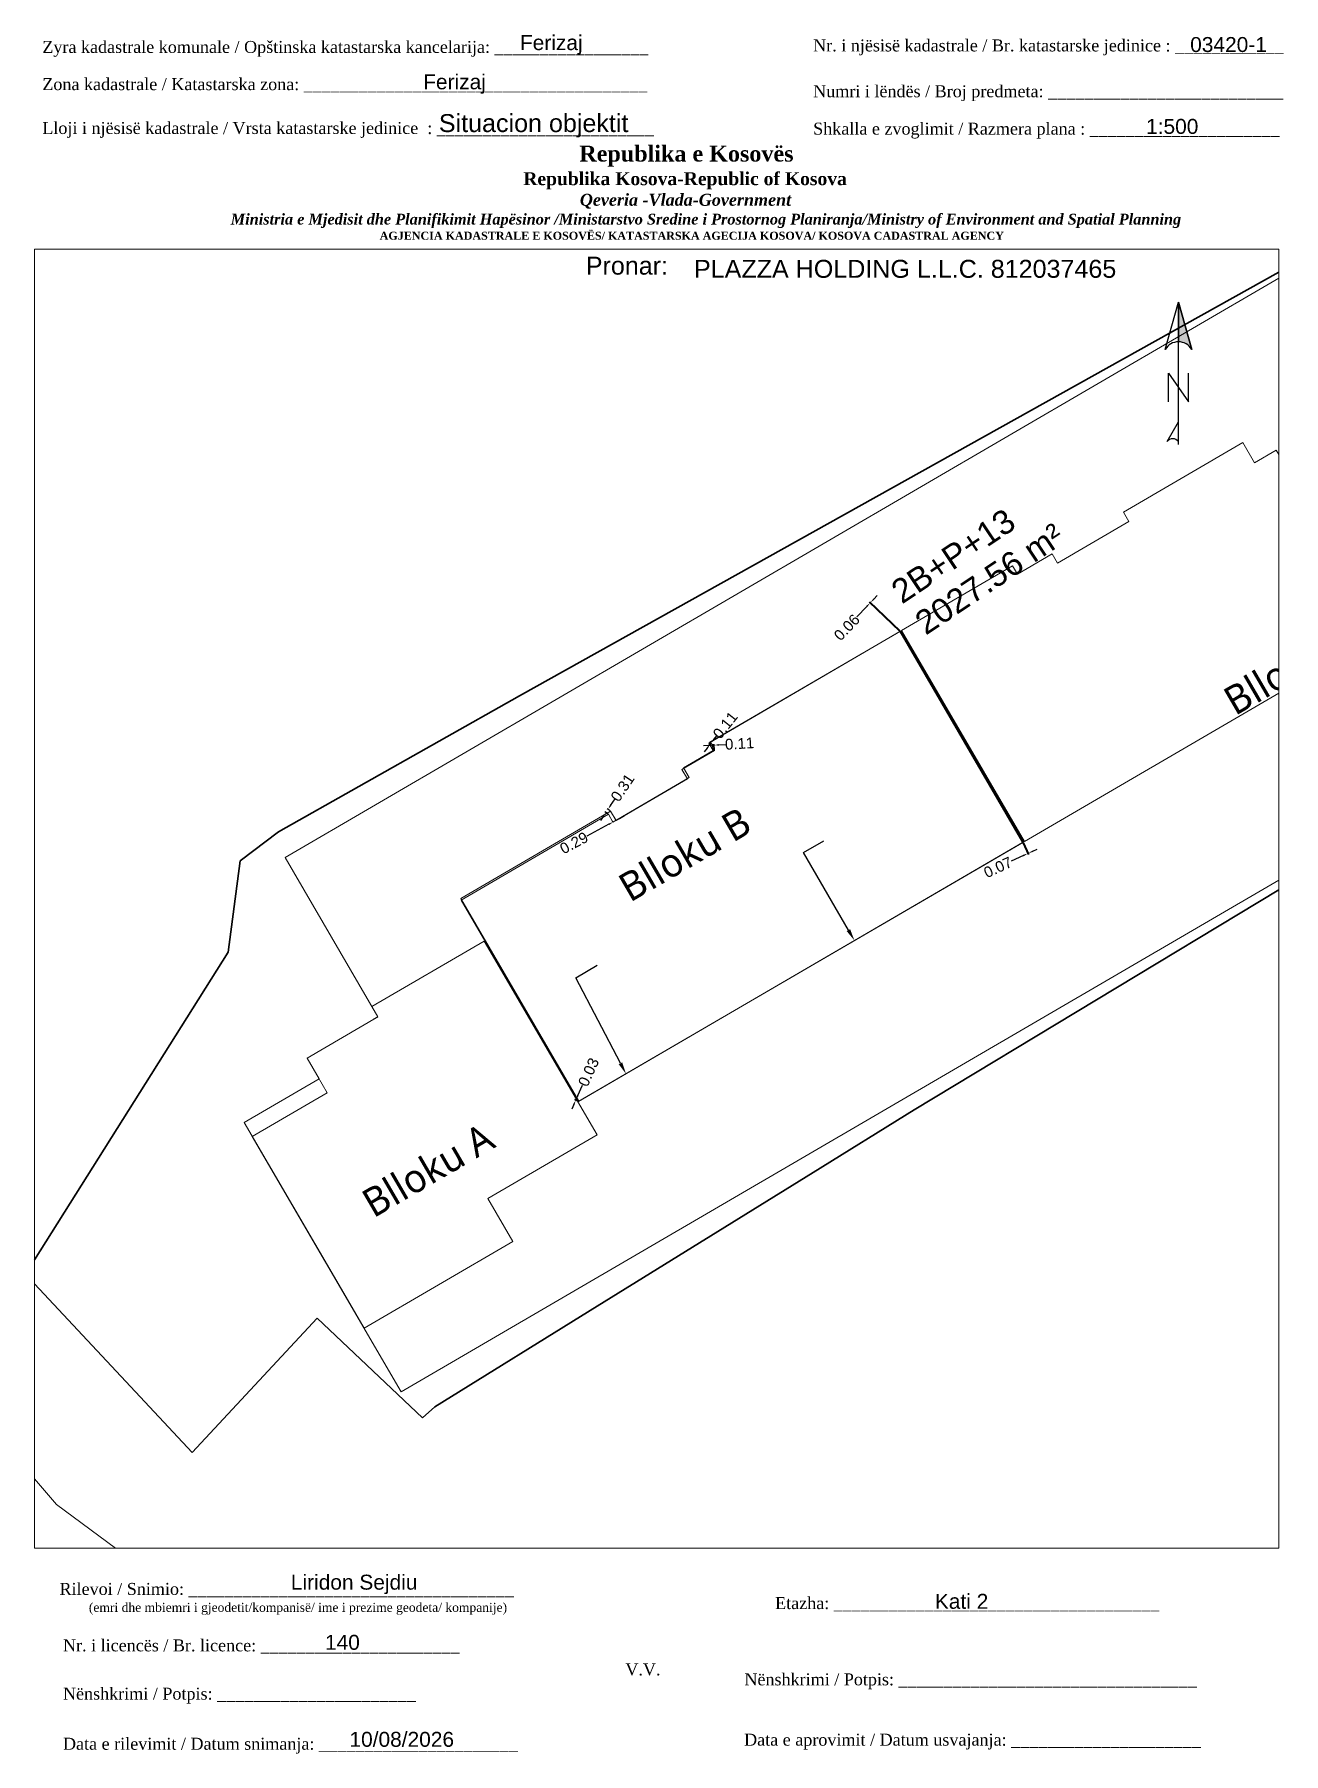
# Paper-space layout 'Layout1' of a CAD drawing. Header units: metres, sheet in millimetres. Extents: x 0 to 209, y 3 to 291.
# The model-space entities are those that its viewports show. They can reach past a viewport. Long polylines and large blocks are cut down to what shows.
import ezdxf
from ezdxf import colors
from ezdxf.entities.mleader import LeaderData, LeaderLine
from ezdxf.math import Vec2, Vec3

# ---------------------------------------------------------------- set-up
doc = ezdxf.new("R2010")
doc.units = ezdxf.units.M
doc.linetypes.add('1_300', pattern=[2010, 1059, -528, 0, -423])
doc.layers.add('2D Drafting - General_Pen_No__8', color=7, linetype='Continuous', lineweight=35, true_color=0xa80f02)
for name, color, linetype, lineweight in [('asfalt pikat', 183, 'Continuous', 0), ('Drawing & Figure_Pen_No__101', 252, 'Continuous', 13), ('Kati 1 projekt', 7, 'Continuous', 0), ('kati 2 ekzekutim', 1, 'Continuous', 0), ('kati 2 projekt', 7, 'Continuous', 0), ('Korniza e jashtme', 7, 'Continuous', 0), ('korniza txt', 7, 'Continuous', 0), ('projekti b2', 5, 'Continuous', 0)]:
    doc.layers.add(name, color=color, linetype=linetype, lineweight=lineweight)
doc.styles.add('GENERATED_STYLE_2', font='Microsoft YaHei UI.ttf')
doc.styles.get("Standard").update_dxf_attribs({"font": 'arial.ttf'})
doc.dimstyles.get("Standard").update_dxf_attribs({"dimtxt": 0.18, "dimasz": 0.18, "dimexe": 0.18, "dimexo": 0.0625, "dimgap": 0.09, "dimtad": 0, "dimtih": 1, "dimtoh": 1, "dimdec": 4, "dimzin": 0, "dimdsep": 46, "dimtxsty": 'Standard', "dimcen": 0.09, "dimadec": 0, "dimazin": 0, "dimtfac": 1, "dimtdec": 4, "dimtofl": 0, "dimtmove": 0, "dimatfit": 3, "dimfxl": 1, "dimtolj": 1, "dimtzin": 0, "dimarcsym": 0})

# ---------------------------------------------------------------- blocks, each defined once
blk = doc.blocks.new('*U34')
at = {"linetype": 'ByBlock', "lineweight": -2}
blk.add_hatch(color=0, dxfattribs=at).paths.add_polyline_path([(0, 562), (0, 301, -0.269143), (87, 250)])
at = {"color": 0, "linetype": 'ByBlock', "lineweight": -2}
for points in [[(87, 250, 0.580323), (-87, 250), (0, 562), (87, 250), (0, 562), (0, 300)], [(0, -356, 0.5), (-75, -356), (0, -225)]]:
    blk.add_lwpolyline(points, format="xyb", dxfattribs=at)
for points in [[(0, -375), (0, 562)], [(-66, -94), (-66, 94), (66, -94), (66, 94)]]:
    blk.add_lwpolyline(points, dxfattribs=at)
blk = doc.blocks.new('*D67')
at = {"layer": 'Defpoints', "color": 0, "transparency": 16777216}
for p in [(7511195.11, 4693118.89), (7511195.34, 4693118.75, 630.38), (7511195.35, 4693118.78)]:
    blk.add_point(p, dxfattribs=at)
at = {"layer": 'kati 2 ekzekutim', "color": 0, "lineweight": -2, "transparency": 16777216}
for p, q in [((7511195.28, 4693119.26), (7511195.66, 4693120.11)), ((7511194.93, 4693118.5), (7511194.77, 4693118.13)), ((7511195.31, 4693118.77), (7511195.01, 4693118.9)), ((7511195.32, 4693118.8), (7511195.03, 4693118.93))]:
    blk.add_line(p, q, dxfattribs=at)
at = {"layer": 'kati 2 ekzekutim', "color": 0, "transparency": 16777216}
for points in [[(7511195.22, 4693119.28), (7511195.34, 4693119.23), (7511195.11, 4693118.89)], [(7511194.87, 4693118.53), (7511194.99, 4693118.47), (7511195.1, 4693118.86)]]:
    blk.add_solid(points, dxfattribs=at)
at = {"layer": 'kati 2 ekzekutim', "color": 0, "transparency": 16777216, "insert": (7511196.17, 4693121.21), "char_height": 0.9, "attachment_point": 5, "rotation": 65.5255}
blk.add_mtext('\\A1;0.03', dxfattribs=at)
blk = doc.blocks.new('*D69')
at = {"layer": 'Defpoints', "color": 0, "transparency": 16777216}
for p in [(7511197.62, 4693142.91), (7511197.84, 4693142.76, 630.38), (7511198.01, 4693143.02)]:
    blk.add_point(p, dxfattribs=at)
at = {"layer": 'kati 2 ekzekutim', "color": 0, "lineweight": -2, "transparency": 16777216}
for p, q in [((7511198.01, 4693143.5), (7511198.38, 4693144.04)), ((7511197.39, 4693142.58), (7511197.17, 4693142.25)), ((7511197.81, 4693142.78), (7511197.54, 4693142.96)), ((7511197.98, 4693143.04), (7511197.71, 4693143.22))]:
    blk.add_line(p, q, dxfattribs=at)
at = {"layer": 'kati 2 ekzekutim', "color": 0, "transparency": 16777216}
for points in [[(7511197.96, 4693143.53), (7511198.07, 4693143.46), (7511197.79, 4693143.17)], [(7511197.34, 4693142.62), (7511197.45, 4693142.54), (7511197.62, 4693142.91)]]:
    blk.add_solid(points, dxfattribs=at)
at = {"layer": 'kati 2 ekzekutim', "color": 0, "transparency": 16777216, "insert": (7511199.01, 4693144.98), "char_height": 0.9, "attachment_point": 5, "rotation": 55.9804}
blk.add_mtext('\\A1;0.31', dxfattribs=at)
blk = doc.blocks.new('*D70')
at = {"layer": 'Defpoints', "color": 0, "transparency": 16777216}
for p in [(7511198.21, 4693142.1, 630.38), (7511198.46, 4693142.24), (7511198.46, 4693142.24)]:
    blk.add_point(p, dxfattribs=at)
at = {"layer": 'kati 2 ekzekutim', "color": 0, "lineweight": -2, "transparency": 16777216}
for p, q in [((7511198.19, 4693142.13), (7511198.17, 4693142.18)), ((7511198.45, 4693142.27), (7511198.42, 4693142.32)), ((7511198.81, 4693142.43), (7511199.17, 4693142.62)), ((7511197.85, 4693141.92), (7511196.02, 4693140.94))]:
    blk.add_line(p, q, dxfattribs=at)
at = {"layer": 'kati 2 ekzekutim', "color": 0, "transparency": 16777216}
for points in [[(7511197.82, 4693141.98), (7511197.89, 4693141.86), (7511198.21, 4693142.1)], [(7511198.78, 4693142.49), (7511198.85, 4693142.37), (7511198.46, 4693142.24)]]:
    blk.add_solid(points, dxfattribs=at)
at = {"layer": 'kati 2 ekzekutim', "color": 0, "transparency": 16777216, "insert": (7511194.95, 4693140.36), "char_height": 0.9, "attachment_point": 5, "rotation": 28.13}
blk.add_mtext('\\A1;0.29', dxfattribs=at)
blk = doc.blocks.new('*D73')
at = {"layer": 'Defpoints', "color": 0, "transparency": 16777216}
for p in [(7511206.22, 4693148.69, 630.38), (7511206.29, 4693148.77), (7511206.39, 4693148.69)]:
    blk.add_point(p, dxfattribs=at)
at = {"layer": 'kati 2 ekzekutim', "color": 0, "lineweight": -2, "transparency": 16777216}
for p, q in [((7511206.64, 4693149), (7511206.89, 4693149.31)), ((7511206.08, 4693148.29), (7511205.83, 4693147.98)), ((7511206.25, 4693148.67), (7511206.4, 4693148.55)), ((7511206.31, 4693148.75), (7511206.47, 4693148.63))]:
    blk.add_line(p, q, dxfattribs=at)
at = {"layer": 'kati 2 ekzekutim', "color": 0, "transparency": 16777216}
for points in [[(7511206.03, 4693148.33), (7511206.13, 4693148.25), (7511206.33, 4693148.6)], [(7511206.59, 4693149.04), (7511206.69, 4693148.96), (7511206.39, 4693148.69)]]:
    blk.add_solid(points, dxfattribs=at)
at = {"layer": 'kati 2 ekzekutim', "color": 0, "transparency": 16777216, "insert": (7511207.59, 4693150.2), "char_height": 0.9, "attachment_point": 5, "rotation": 51.6893}
blk.add_mtext('\\A1;0.11', dxfattribs=at)
blk = doc.blocks.new('*D75')
at = {"layer": 'Defpoints', "color": 0, "transparency": 16777216}
for p in [(7511219.73, 4693160.45), (7511222.19, 4693158.02, 630.39), (7511222.23, 4693158.06)]:
    blk.add_point(p, dxfattribs=at)
at = {"layer": 'kati 2 ekzekutim', "color": 0, "lineweight": -2, "transparency": 16777216}
for p, q in [((7511220.01, 4693160.74), (7511220.28, 4693161.03)), ((7511219.42, 4693160.12), (7511218.59, 4693159.25)), ((7511222.17, 4693158.04), (7511219.63, 4693160.47)), ((7511222.21, 4693158.08), (7511219.67, 4693160.51))]:
    blk.add_line(p, q, dxfattribs=at)
at = {"layer": 'kati 2 ekzekutim', "color": 0, "transparency": 16777216}
for points in [[(7511219.96, 4693160.78), (7511220.05, 4693160.69), (7511219.73, 4693160.45)], [(7511219.37, 4693160.17), (7511219.46, 4693160.07), (7511219.69, 4693160.41)]]:
    blk.add_solid(points, dxfattribs=at)
at = {"layer": 'kati 2 ekzekutim', "color": 0, "transparency": 16777216, "insert": (7511217.75, 4693158.37), "char_height": 0.9, "attachment_point": 5, "rotation": 46.2929}
blk.add_mtext('\\A1;0.06', dxfattribs=at)
blk = doc.blocks.new('*D76')
at = {"layer": 'Defpoints', "color": 0, "transparency": 16777216}
for p in [(7511232.44, 4693140.41, 630.94), (7511232.5, 4693140.44), (7511232.93, 4693139.51)]:
    blk.add_point(p, dxfattribs=at)
at = {"layer": 'kati 2 ekzekutim', "color": 0, "lineweight": -2, "transparency": 16777216}
for p, q in [((7511232.51, 4693139.31), (7511231.48, 4693138.83)), ((7511232.45, 4693140.38), (7511232.91, 4693139.4)), ((7511232.51, 4693140.41), (7511232.97, 4693139.42)), ((7511233.3, 4693139.67), (7511233.66, 4693139.84))]:
    blk.add_line(p, q, dxfattribs=at)
at = {"layer": 'kati 2 ekzekutim', "color": 0, "transparency": 16777216}
for points in [[(7511232.48, 4693139.37), (7511232.54, 4693139.25), (7511232.87, 4693139.48)], [(7511233.27, 4693139.73), (7511233.32, 4693139.61), (7511232.93, 4693139.51)]]:
    blk.add_solid(points, dxfattribs=at)
at = {"layer": 'kati 2 ekzekutim', "color": 0, "transparency": 16777216, "insert": (7511230.38, 4693138.32), "char_height": 0.9, "attachment_point": 5, "rotation": 24.8695}
blk.add_mtext('\\A1;0.07', dxfattribs=at)
blk = doc.blocks.new('*D79')
at = {"layer": 'Defpoints', "color": 0, "transparency": 16777216}
for p in [(7511206.56, 4693148.53), (7511206.58, 4693148.07, 630.38), (7511206.69, 4693148.08)]:
    blk.add_point(p, dxfattribs=at)
at = {"layer": 'kati 2 projekt', "color": 0, "lineweight": -2, "transparency": 16777216}
for p, q in [((7511206.16, 4693148.5), (7511205.76, 4693148.48)), ((7511206.58, 4693148.1), (7511206.55, 4693148.62)), ((7511206.69, 4693148.11), (7511206.66, 4693148.62)), ((7511207.06, 4693148.56), (7511207.67, 4693148.59))]:
    blk.add_line(p, q, dxfattribs=at)
at = {"layer": 'kati 2 projekt', "color": 0, "transparency": 16777216}
for points in [[(7511206.15, 4693148.57), (7511206.16, 4693148.44), (7511206.56, 4693148.53)], [(7511207.06, 4693148.62), (7511207.07, 4693148.49), (7511206.66, 4693148.53)]]:
    blk.add_solid(points, dxfattribs=at)
at = {"layer": 'kati 2 projekt', "color": 0, "transparency": 16777216, "insert": (7511208.79, 4693148.66), "char_height": 0.9, "attachment_point": 5, "rotation": 3.3878}
blk.add_mtext('\\A1;0.11', dxfattribs=at)

msp = doc.modelspace()

# ---------------------------------------------------------------- linework, layer by layer
at = {"color": 7, "linetype": 'Continuous', "lineweight": 30}
msp.add_line((7511178.521, 4693125.814), (7511178.175, 4693125.612), dxfattribs=at)
at = {"layer": '2D Drafting - General_Pen_No__8', "color": 14, "linetype": '1_300', "lineweight": 35, "true_color": 0xa80f02}
msp.add_lwpolyline([(7511149.107, 4693104.338), (7511157.49, 4693095.35), (7511163.042, 4693089.419), (7511173.489, 4693100.651), (7511182.296, 4693092.338), (7511183.316, 4693093.257), (7511196.886, 4693101.661), (7511214.925, 4693112.833), (7511223.387, 4693118.074), (7511257.308, 4693138.522), (7511298.249, 4693163.699), (7511286.572, 4693174.693), (7511272.83, 4693187.74), (7511272.717, 4693187.844), (7511265.6, 4693194.599), (7511190.39, 4693152.64), (7511170.27, 4693141.29), (7511167.048, 4693138.865), (7511166.048, 4693131.246)], close=True, dxfattribs=at)
at = {"layer": 'asfalt pikat'}
msp.add_polyline3d([(7511158.191, 4693080.299, 623.644), (7511151.717, 4693085.089, 623.726), (7511147.242, 4693090.254, 623.794), (7511139.618, 4693101.488, 623.972)], dxfattribs=at)
at = {"layer": 'Kati 1 projekt', "color": 7, "linetype": 'Continuous', "lineweight": 13, "flags": 128}
for points in [[(7511231.603, 4693163.524), (7511232.006, 4693162.832), (7511234.9, 4693164.519), (7511235.354, 4693163.742), (7511241.315, 4693167.216), (7511240.862, 4693167.994), (7511250.84, 4693173.81), (7511251.822, 4693172.125), (7511253.637, 4693173.183), (7511254.845, 4693171.109), (7511255.752, 4693171.638), (7511263.432, 4693158.462), (7511232.588, 4693140.486), (7511222.316, 4693158.11)], [(7511177.41, 4693099.818), (7511189.851, 4693107.069), (7511187.761, 4693110.655), (7511196.876, 4693115.967), (7511187.435, 4693132.167), (7511178.061, 4693126.703), (7511178.564, 4693125.839), (7511172.646, 4693122.39), (7511173.653, 4693120.662), (7511167.389, 4693117.011), (7511175.32, 4693103.404)]]:
    msp.add_lwpolyline(points, close=True, dxfattribs=at)
at = {"layer": 'kati 2 ekzekutim', "elevation": 630.381, "flags": 128}
msp.add_lwpolyline([(7511195.338, 4693118.753), (7511185.517, 4693135.569), (7511197.838, 4693142.764), (7511198.208, 4693142.104), (7511204.585, 4693145.826), (7511204.112, 4693146.645), (7511206.585, 4693148.072), (7511206.224, 4693148.687), (7511222.191, 4693158.02), (7511232.441, 4693140.407), (7511195.338, 4693118.753)], dxfattribs=at)
at = {"layer": 'kati 2 projekt', "color": 7, "linetype": 'Continuous', "lineweight": 13, "flags": 128}
for points in [[(7511231.603, 4693163.524), (7511232.006, 4693162.832), (7511234.9, 4693164.519), (7511235.354, 4693163.742), (7511241.315, 4693167.216), (7511240.862, 4693167.994), (7511250.84, 4693173.81), (7511251.822, 4693172.125), (7511253.637, 4693173.183), (7511254.845, 4693171.109), (7511255.752, 4693171.638), (7511263.432, 4693158.462), (7511232.588, 4693140.486), (7511222.316, 4693158.11)], [(7511195.351, 4693118.782), (7511185.482, 4693135.716), (7511198.009, 4693143.018), (7511198.462, 4693142.24), (7511204.424, 4693145.715), (7511203.97, 4693146.492), (7511206.692, 4693148.078), (7511206.289, 4693148.769), (7511222.229, 4693158.06), (7511232.502, 4693140.435)], [(7511177.41, 4693099.818), (7511189.851, 4693107.069), (7511187.761, 4693110.655), (7511196.876, 4693115.967), (7511187.435, 4693132.167), (7511178.061, 4693126.703), (7511178.564, 4693125.839), (7511172.646, 4693122.39), (7511173.653, 4693120.662), (7511167.389, 4693117.011), (7511175.32, 4693103.404)]]:
    msp.add_lwpolyline(points, close=True, dxfattribs=at)
at = {"layer": 'projekti b2'}
msp.add_lwpolyline([(7511283.772, 4693158.222), (7511263.429, 4693193.126), (7511170.809, 4693139.144), (7511178.564, 4693125.839), (7511172.646, 4693122.39), (7511174.333, 4693119.495), (7511168.069, 4693115.845), (7511180.507, 4693094.505), (7511270.23, 4693146.799), (7511268.694, 4693149.434), (7511283.772, 4693158.222)], close=True, dxfattribs=at)

# ---------------------------------------------------------------- texts
msp.add_text('2B+P+13', height=2, rotation=33.79361).set_placement((7511222.354, 4693160.276))
at = {"color": 0}
msp.add_text('2027.56 m²', height=2, rotation=33.79361, dxfattribs=at).set_placement((7511224.34, 4693157.671))
at = {"layer": 'Drawing & Figure_Pen_No__101', "color": 252, "linetype": 'Continuous', "lineweight": 13, "char_height": 2.4, "attachment_point": 8, "rotation": 30.23545, "style": 'GENERATED_STYLE_2'}
for s, insert in [('\\A1;Blloku C', (7511255.357, 4693153.916)), ('\\A1;Blloku B', (7511204.816, 4693138.34)), ('\\A1;Blloku A', (7511183.367, 4693111.958))]:
    msp.add_mtext(s, dxfattribs=dict(at, insert=insert))

# ---------------------------------------------------------------- dimensions: what is measured, and where the dimension line sits
at = {"layer": 'kati 2 ekzekutim', "color": 5}
for base, p1, p2, angle, picture, middle in [((7511219.73, 4693160.449), (7511222.191, 4693158.02, 630.387), (7511222.229, 4693158.06), 46.2929, '*D75', (7511217.747, 4693158.374)), ((7511206.3947, 4693148.686), (7511206.224, 4693148.687, 630.377), (7511206.2891, 4693148.7694), 51.68935, '*D73', (7511207.5893, 4693150.1981)), ((7511197.618, 4693142.912), (7511198.009, 4693143.018), (7511197.838, 4693142.764, 630.378), 235.98041, '*D69', (7511199.013, 4693144.978)), ((7511198.462, 4693142.241), (7511198.208, 4693142.104, 630.382), (7511198.462, 4693142.24), 28.12999, '*D70', (7511194.951, 4693140.364)), ((7511232.933, 4693139.506), (7511232.441, 4693140.407, 630.939), (7511232.502, 4693140.435), 24.86947, '*D76', (7511230.377, 4693138.321)), ((7511195.11, 4693118.892), (7511195.338, 4693118.753, 630.381), (7511195.351, 4693118.782), 65.52546, '*D67', (7511196.167, 4693121.214))]:
    dim = msp.add_linear_dim(base=base, p1=p1, p2=p2, angle=angle, dimstyle='Standard', override={"dimscale": 0.5, "dimtxt": 1.8, "dimasz": 0.8, "dimtih": 0, "dimtoh": 0, "dimdec": 2, "dimcen": 0, "dimtdec": 2}, dxfattribs=at)
    dim.commit()
    dim.dimension.update_dxf_attribs({"geometry": picture, "text_midpoint": middle, "dimtype": 161})
at = {"layer": 'kati 2 projekt', "color": 5}
dim = msp.add_linear_dim(base=(7511206.558, 4693148.527), p1=(7511206.692, 4693148.078), p2=(7511206.585, 4693148.072, 630.381), angle=183.38779, dimstyle='Standard', override={"dimscale": 0.5, "dimtxt": 1.8, "dimasz": 0.8, "dimtih": 0, "dimtoh": 0, "dimdec": 2, "dimcen": 0, "dimtdec": 2}, dxfattribs=at)
dim.commit()
dim.dimension.update_dxf_attribs({"geometry": '*D79', "text_midpoint": (7511208.793, 4693148.66), "dimtype": 161})

# ---------------------------------------------------------------- leaders
at = {"layer": 'Kati 1 projekt'}
ml = msp.add_multileader_mtext('Standard', dxfattribs=at)
ml.set_content('', color=256)
ml.set_leader_properties()
ml.build(insert=Vec2(0, 0))
ml.multileader.update_dxf_attribs({"text_right_attachment_type": 6, "dogleg_length": 0.36, "arrow_head_size": 1})
ctx = ml.context
ctx.base_point, ctx.char_height, ctx.arrow_head_size, ctx.landing_gap_size, ctx.plane_origin, ctx.plane_x_axis, ctx.plane_y_axis = Vec3(7511215.837, 4693140.547), 1.3, 1, 0.3, Vec3(7511223.272, 4693123.337), Vec3(0.8660254, 0.5), Vec3(-0.5, 0.8660254)
ctx.right_attachment = 6
notes = []
notes.append((ctx, [(0, (1, 1, 0), (7511214.118, 4693139.555), (0.8660254, 0.5), 1.984, [(0, [(7511218.386, 4693132.208)], 0, [])])]))
ctx.mtext.insert, ctx.mtext.text_direction, ctx.mtext.rotation, ctx.mtext.flow_direction = Vec3(7511215.766, 4693141.27), Vec3(0.8660254, 0.5), 0.5235988, 5
at = {"layer": 'kati 2 ekzekutim'}
ml = msp.add_multileader_mtext('Standard', dxfattribs=at)
ml.set_content('', color=256)
ml.set_leader_properties()
ml.build(insert=Vec2(0, 0))
ml.multileader.update_dxf_attribs({"text_right_attachment_type": 6, "dogleg_length": 0.36, "arrow_head_size": 1})
ctx = ml.context
ctx.base_point, ctx.char_height, ctx.arrow_head_size, ctx.landing_gap_size, ctx.plane_origin, ctx.plane_x_axis, ctx.plane_y_axis = Vec3(7511196.898, 4693130.135), 1.3, 1, 0.3, Vec3(7511200.413, 4693114.782), Vec3(0.8660254, 0.5), Vec3(-0.5, 0.8660254)
ctx.right_attachment = 6
notes.append((ctx, [(0, (1, 1, 0), (7511195.109, 4693129.103), (0.8660254, 0.5), 2.065, [(0, [(7511199.296, 4693121.063)], 0, [])])]))
ctx.mtext.insert, ctx.mtext.text_direction, ctx.mtext.rotation, ctx.mtext.width, ctx.mtext.flow_direction = Vec3(7511196.827, 4693130.858), Vec3(0.8660254, 0.5), 0.5235988, 23.68605, 5
for ctx, leaders in notes:
    for number, flags, end, landing, length, lines in leaders:
        leader = LeaderData()
        leader.index, (leader.has_last_leader_line, leader.has_dogleg_vector, leader.attachment_direction) = number, flags
        leader.last_leader_point, leader.dogleg_vector, leader.dogleg_length = Vec3(end), Vec3(landing), length
        for number, points, colour, breaks in lines:
            line = LeaderLine()
            line.index, line.vertices, line.color, line.breaks = number, Vec3.list(points), colors.encode_raw_color(colour), breaks
            leader.lines.append(line)
        ctx.leaders.append(leader)

psp = doc.layouts.get("Layout1")

# ---------------------------------------------------------------- block references
at = {"xscale": 0.0254, "yscale": 0.0254, "zscale": 0.0254}
psp.add_blockref('*U34', (191.21, 231.59), dxfattribs=at)

# ---------------------------------------------------------------- texts
psp.add_text('1:500', height=2.5).set_placement((185.8, 273.97))
for s, insert, char_height, width, attachment_point in [('Ferizaj', (86.39, 288.84), 2.5, 9.9735, 5), ('03420-1', (193.17, 290.15), 2.5, 12.8172, 1), ('{\\fTimes New Roman|b0|i0|c0|p18;Zyra kadastrale komunale / Opštinska katastarska kancelarija: _________________}', (1.33, 289.5), 2, 100.6873, 1), ('{\\fTimes New Roman|b0|i0|c0|p18;Nr. i njësisë kadastrale / Br. katastarske jedinice : ____________}', (130.16, 289.75), 2, 79.9484, 1), ('{\\fTimes New Roman|b0|i0|c0|p18;Zona kadastrale / Katastarska zona: ______________________________________}', (1.33, 283.28), 2, 100.6873, 1), ('Ferizaj', (64.98, 283.92), 2.5, 10.4792, 1), ('{\\fTimes New Roman|b0|i0|c0|p18;Numri i lëndës / Broj predmeta: __________________________}', (130.16, 282.09), 2, 79.9484, 1), ('{\\fTimes New Roman|b0|i0|c0|p18;Lloji i njësisë kadastrale / Vrsta katastarske jedinice  : ________________________}', (1.33, 275.95), 2, 100.6873, 1), ('Situacion objektit', (83.44, 275.32), 3, 39.1059, 5), ('{\\fTimes New Roman|b0|i0|c0|p18;Shkalla e zvoglimit / Razmera plana : _____________________}', (130.16, 275.84), 2, 79.9484, 1), ('\\pi77.297;{\\fBook Antiqua|b1|i0|c0|p18;\\H1.333x;Republika e Kosovës\\fTimes New Roman|b1|i0|c0|p18;\\P\\pi67.927;\\fBook Antiqua|b1|i0|c0|p18;\\H0.8125x;Republika Kosova-Republic of Kosova\\fTimes New Roman|b1|i0|c0|p18;\\P\\pi77.378;\\fBook Antiqua|b1|i1|c0|p18;\\H0.9233x;Qeveria -Vlada-Government \\P\\pi13.032,l6,t23.033;\\fTimes New Roman|b1|i1|c0|p18;\\H0.9x;Ministria e Mjedisit dhe Planifikimit Hapësinor /Ministarstvo Sredine i Prostornog Planiranja/Ministry of Environment and Spatial Planning\\P\\pi43.931,l0,tz;\\fBook Antiqua|b1|i0|c0|p18;\\H0.7406x;AGJENCIA KADASTRALE E KOSOVËS/ KATASTARSKA AGECIJA KOSOVA/ KOSOVA CADASTRAL AGENCY}', (13.78, 272.01), 2, 191.8237, 1), ('Pronar:  ', (92.16, 253.45), 3, 16.0723, 1)]:
    psp.add_mtext(s, dxfattribs=dict(insert=insert, char_height=char_height, width=width, attachment_point=attachment_point))
at = {"color": 1, "insert": (110.24, 252.92), "char_height": 3, "width": 97.9277, "attachment_point": 1}
psp.add_mtext('PLAZZA HOLDING L.L.C. 812037465', dxfattribs=at)
at = {"layer": 'korniza txt'}
for s, p in [('Liridon Sejdiu', (42.86, 30.7)), ('Kati 2', (150.5, 27.5))]:
    psp.add_text(s, height=2.5, dxfattribs=at).set_placement(p)
for s, insert, char_height, width, attachment_point in [('{\\fTimes New Roman|b0|i0|c0|p18;Rilevoi / Snimio: ____________________________________\\P     \\H0.75x;(emri dhe mbiemri i gjeodetit/kompanisë/ ime i prezime geodeta/ kompanije)}', (42.17, 29.16), 2, 74.7958, 5), ('{\\fTimes New Roman|b0|i0|c0|p18;Etazha: ____________________________________\\P     }', (155.89, 26.59), 2, 74.7958, 5), ('140', (48.57, 23.15), 2.5, 5.8271, 1), ('{\\fTimes New Roman|b0|i0|c0|p18;Nr. i licencës / Br. licence: ______________________\\P                                }', (4.78, 22.39), 2, 83.344, 1), ('{\\fTimes New Roman|b0|i0|c0|p18;V.V.                                 }', (101.71, 17.35), 2, 5.7076, 5), ('{\\fTimes New Roman|b0|i0|c0|p18;Nënshkrimi / Potpis: ______________________\\P                                 }', (4.78, 14.32), 2, 83.344, 1), ('{\\fTimes New Roman|b0|i0|c0|p18; Nënshkrimi / Potpis: _________________________________}', (117.91, 16.71), 2, 83.344, 1), ('{\\fTimes New Roman|b0|i0|c0|p18;Data e rilevimit / Datum snimanja: ______________________\\P                                 }', (4.78, 5.95), 2, 83.344, 1), ('10/08/2026', (52.66, 6.94), 2.5, 17.4795, 1), ('{\\fTimes New Roman|b0|i0|c0|p18; Data e aprovimit / Datum usvajanja: _____________________}', (117.86, 6.63), 2, 83.344, 1)]:
    psp.add_mtext(s, dxfattribs=dict(at, insert=insert, char_height=char_height, width=width, attachment_point=attachment_point))

# ---------------------------------------------------------------- viewports
at = {"layer": 'Korniza e jashtme', "view_target_point": (7499131.095, 4689980.516), "view_twist_angle": 360}
psp.add_viewport(center=(104, 146.19), size=(208, 217.061), view_center_point=(12070.762, 3155.2), view_height=108.5303, dxfattribs=at)

doc.saveas('drawing.dxf')
